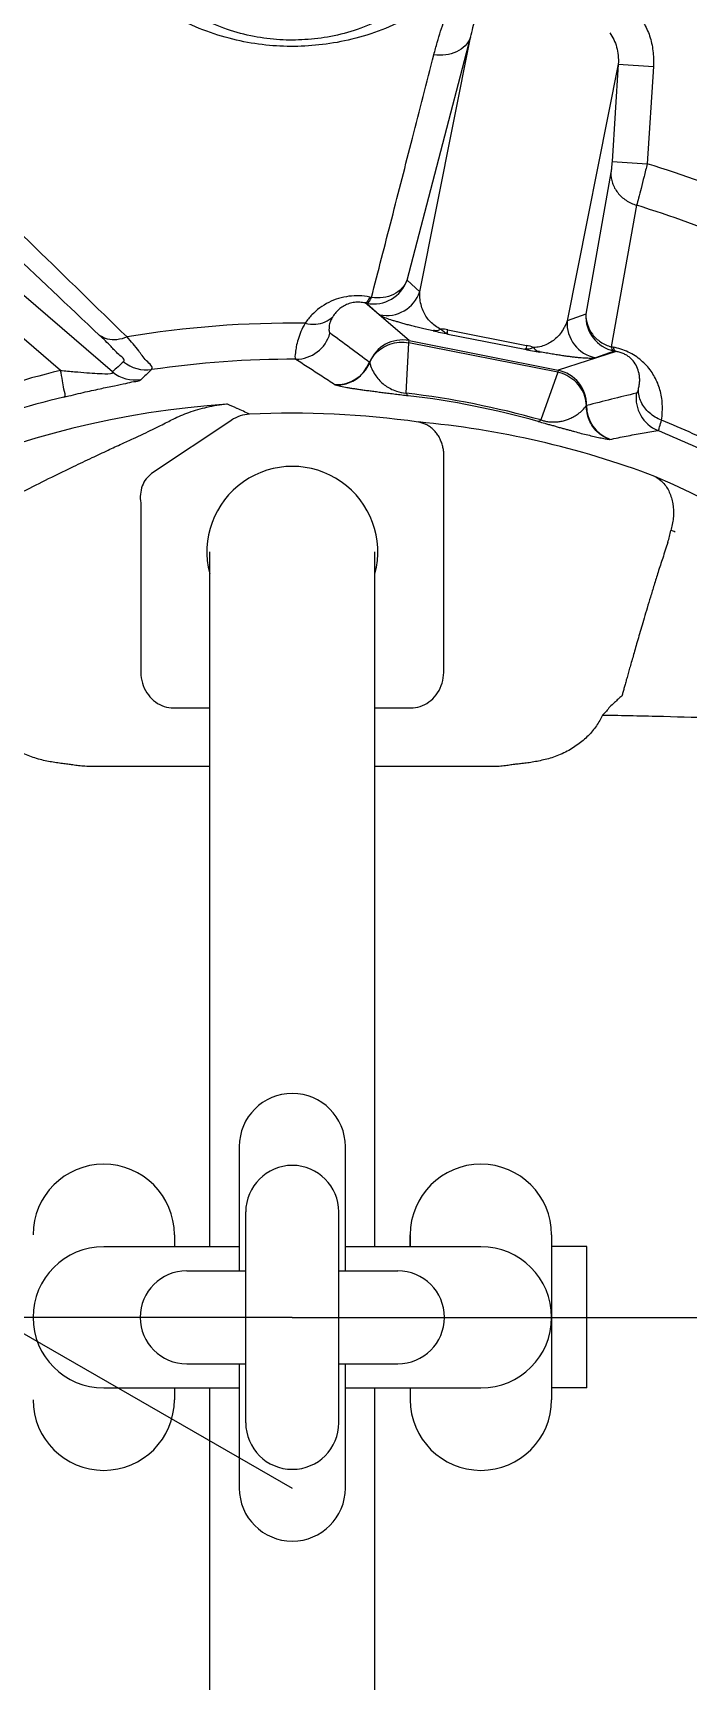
# Model space of a CAD drawing. Header units: millimetres. Extents: x 100 to 940, y 100 to 694.
# Drawn here: x 375.829 to 376.324, y 537.183 to 538.43 of the extents above; entities that cross this region are included whole.
import ezdxf

# ---------------------------------------------------------------- set-up
doc = ezdxf.new("R2010")
doc.units = ezdxf.units.MM
doc.linetypes.add('CENTER', pattern=[2, 1.25, -0.25, 0.25, -0.25])
doc.layers.add('CL', color=1, linetype='CENTER', lineweight=9)

msp = doc.modelspace()

# ---------------------------------------------------------------- linework, layer by layer
at = {"color": 2}
msp.add_line((354.4635, 549.7283), (376.0251, 537.3293), dxfattribs=at)
at = {"color": 9, "linetype": 'Continuous'}
for p, q in [((376.1119, 538.2428), (376.1598, 538.4263)), ((376.1215, 538.234), (376.1598, 538.4263)), ((376.2714, 538.4061), (376.2328, 538.2119)), ((376.2714, 538.4061), (376.2667, 538.3324)), ((376.2714, 538.4061), (376.298, 538.4044)), ((376.298, 538.4044), (376.2933, 538.3307)), ((376.2667, 538.3324), (376.2933, 538.3307)), ((376.2659, 538.3242), (376.2469, 538.217)), ((375.8892, 538.1734), (375.7448, 538.2978)), ((376.2853, 538.2994), (376.266, 538.1923)), ((375.8499, 538.1745), (375.7238, 538.2831)), ((376.1215, 538.234), (376.1119, 538.2428)), ((376.0849, 538.2296), (376.0836, 538.2299)), ((376.1135, 538.197), (376.0801, 538.2255)), ((376.0814, 538.2252), (376.0801, 538.2255)), ((376.091, 538.2164), (376.0814, 538.2252)), ((376.2469, 538.217), (376.2328, 538.2119)), ((376.1427, 538.2052), (376.2021, 538.1934)), ((376.1111, 538.1573), (376.1132, 538.1954)), ((376.1132, 538.1954), (376.1135, 538.197)), ((376.2257, 538.1731), (376.1132, 538.1954)), ((376.1135, 538.197), (376.226, 538.1746)), ((376.1427, 538.202), (376.2009, 538.1905)), ((376.2675, 538.192), (376.266, 538.1923)), ((376.0834, 538.1806), (376.0836, 538.1805)), ((376.2698, 538.1888), (376.226, 538.1746)), ((376.2684, 538.1891), (376.2542, 538.184)), ((376.2698, 538.1888), (376.2684, 538.1891)), ((376.2257, 538.1731), (376.213, 538.137)), ((376.226, 538.1746), (376.2257, 538.1731)), ((375.9834, 538.1457), (375.9832, 538.1458)), ((376.2473, 538.1479), (376.2475, 538.1479)), ((375.9793, 538.1369), (375.9188, 538.0965)), ((376.1396, 537.946), (376.1396, 538.109)), ((375.9105, 538.0743), (375.9105, 537.946)), ((376.3114, 538.0544), (376.3112, 538.0535)), ((375.9627, 537.5119), (375.9627, 538.0373)), ((376.0874, 537.5119), (376.0874, 538.0373)), ((375.9336, 537.9194), (375.9627, 537.9194)), ((376.0874, 537.9194), (376.1165, 537.9194)), ((375.9627, 537.8749), (375.8739, 537.8749)), ((376.1762, 537.8749), (376.0874, 537.8749)), ((375.985, 537.5876), (375.985, 537.4936)), ((376.0651, 537.5876), (376.0651, 537.4936)), ((375.9899, 537.3787), (375.9899, 537.5381)), ((376.0602, 537.3787), (376.0602, 537.5381)), ((375.936, 537.5208), (375.936, 537.5119)), ((375.936, 537.5202), (375.936, 537.5119)), ((376.1141, 537.5119), (376.1141, 537.5208)), ((376.1141, 537.5202), (376.1141, 537.5119)), ((376.221, 537.5208), (376.221, 537.3961)), ((376.221, 537.5202), (376.221, 537.4584)), ((375.8826, 537.5119), (375.985, 537.5119)), ((376.0651, 537.5119), (376.1676, 537.5119)), ((376.2477, 537.5119), (376.221, 537.5119)), ((376.2477, 537.405), (376.2477, 537.5119)), ((375.9453, 537.4936), (375.9899, 537.4936)), ((376.0602, 537.4936), (376.1048, 537.4936)), ((376.0251, 537.4584), (375.4907, 537.4584)), ((376.0251, 537.4584), (376.5594, 537.4584)), ((375.9453, 537.4232), (375.9899, 537.4232)), ((375.985, 537.4232), (375.985, 537.3293)), ((376.0602, 537.4232), (376.1048, 537.4232)), ((376.0651, 537.4232), (376.0651, 537.3293)), ((375.8826, 537.405), (375.985, 537.405)), ((375.936, 537.405), (375.936, 537.3961)), ((375.9627, 536.8795), (375.9627, 537.405)), ((376.0651, 537.405), (376.1676, 537.405)), ((376.0874, 536.8795), (376.0874, 537.405)), ((376.1141, 537.405), (376.1141, 537.3961)), ((376.1141, 537.405), (376.1141, 537.3961)), ((376.2477, 537.405), (376.221, 537.405))]:
    msp.add_line(p, q, dxfattribs=at)
for points in [[(376.0574, 538.1637), (376.0574, 538.1636), (376.0574, 538.1636), (376.0575, 538.1636), (376.0575, 538.1636), (376.0576, 538.1636), (376.0576, 538.1635)], [(376.1127, 538.1554), (376.1125, 538.1555), (376.1123, 538.1556), (376.1121, 538.1557), (376.1119, 538.1559), (376.1118, 538.1561), (376.1116, 538.1564), (376.1114, 538.1566), (376.1113, 538.1569), (376.1111, 538.1573)], [(376.2108, 538.1359), (376.211, 538.1359), (376.2112, 538.1359), (376.2115, 538.136), (376.2117, 538.1361), (376.2119, 538.1362), (376.2122, 538.1363), (376.2125, 538.1365), (376.2127, 538.1368), (376.213, 538.137)], [(376.2648, 538.1223), (376.2649, 538.1223), (376.2649, 538.1223), (376.265, 538.1223), (376.265, 538.1223), (376.265, 538.1223), (376.2651, 538.1223)]]:
    msp.add_lwpolyline(points, dxfattribs=at)
for centre, radius, start, end in [((376.0251, 537.4584), 1.0964, 60.2229, 74.3215), ((376.0251, 537.4584), 1.0697, 60.2229, 74.3215), ((376.0251, 537.4584), 0.9126, 62.0928, 72.9072), ((376.0251, 537.4584), 0.8803, 62.1974, 72.8027), ((376.0866, 538.2515), 0.0267, 258.868, 341.1186), ((376.0962, 538.2427), 0.0267, 258.8679, 341.1186), ((376.2736, 538.2153), 0.0267, 176.3814, 258.6321), ((376.0251, 537.4584), 0.7518, 89.2601, 99.5594), ((377.0054, 542.2241), 4.1136, 257.7337, 257.8938), ((376.1371, 538.1771), 0.0286, 78.7442, 89.7028), ((376.2594, 538.2102), 0.0267, 176.3814, 258.6321), ((376.0278, 538.2097), 0.0267, 269.8994, 344.5866), ((374.3764, 535.8975), 2.8507, 53.2148, 53.9599), ((376.1083, 538.1708), 0.0267, 78.8791, 158.5115), ((376.1965, 538.1653), 0.0286, 67.7972, 78.7558), ((376.4466, 537.5729), 0.8193, 132.0724, 132.8682), ((375.9148, 538.2015), 0.0267, 230.0023, 278.3543), ((376.0251, 537.4584), 0.7245, 89.7854, 98.4428), ((376.0585, 538.1904), 0.0267, 267.4914, 338.5359), ((376.94, 542.2195), 4.0963, 259.6057, 259.7665), ((376.0257, 537.4575), 0.7382, 103.7737, 117.8142), ((375.9064, 538.1939), 0.0267, 230.002, 279.0763), ((376.4577, 537.5977), 0.7899, 133.0354, 133.8404), ((376.2207, 538.1484), 0.0267, 358.9885, 78.6209), ((376.0316, 537.4913), 0.6707, 74.309, 83.1909), ((376.0365, 537.5158), 0.6441, 74.2949, 83.2051), ((376.9828, 535.2567), 2.9833, 103.5271, 104.2691), ((376.3115, 538.1538), 0.0267, 172.629, 247.5015), ((376.0251, 537.4584), 0.6924, 94.0885, 170.4017), ((376.0218, 537.4633), 0.7115, 103.768, 117.8125), ((375.7679, 537.666), 0.5259, 65.8307, 66.728), ((375.7659, 537.6614), 0.5309, 64.6907, 65.812), ((376.0251, 537.4584), 0.6837, 81.9987, 92.7029), ((376.2742, 538.1475), 0.0267, 178.964, 250.0087), ((375.9941, 538.1147), 0.0267, 92.7993, 123.848), ((376.0583, 537.4568), 0.6815, 69.303, 84.7839), ((376.0251, 537.4584), 0.7336, 63.5983, 67.6479), ((376.0251, 537.4584), 0.7253, 63.616, 67.6153), ((376.0251, 538.0373), 0.0646, 345.2027, 194.7973), ((376.0251, 537.4584), 0.6924, 274.0885, 66.6837), ((376.2412, 538.067), 0.0713, 341.5041, 349.1148), ((376.0023, 537.2562), 0.8551, 68.586, 68.8177), ((376.0251, 537.5876), 0.0401, 0, 180), ((375.8826, 537.5208), 0.0534, 0, 180), ((376.0251, 537.5381), 0.0352, 0, 180), ((376.1676, 537.5208), 0.0534, 0, 180), ((375.8826, 537.4584), 0.0534, 90, 270), ((376.1676, 537.4584), 0.0534, 270, 90), ((375.9453, 537.4584), 0.0352, 90, 270), ((376.1048, 537.4584), 0.0352, 270, 90), ((375.8826, 537.3961), 0.0534, 180, 0), ((376.1676, 537.3961), 0.0534, 180, 0), ((376.0251, 537.3787), 0.0352, 180, 0), ((376.0251, 537.3293), 0.0401, 180, 0)]:
    msp.add_arc(centre, radius, start, end, dxfattribs=at)
for points, start_tangent, end_tangent in [([(376.1547, 538.4717), (376.1355, 538.4555), (376.1147, 538.4423), (376.0927, 538.432), (376.0701, 538.4249), (376.0479, 538.4209), (376.0265, 538.4195), (376.0051, 538.4205), (375.983, 538.4242), (375.9604, 538.4309), (375.9382, 538.4408), (375.9172, 538.4537), (375.8977, 538.4695), (375.8801, 538.4886), (375.8647, 538.5111)], (-0.717576, -0.69648), (-0.500517, 0.865727)), ([(376.1599, 538.5042), (376.1463, 538.4837), (376.1305, 538.4664), (376.1131, 538.4521), (376.0942, 538.4408), (376.0742, 538.4324), (376.0541, 538.427), (376.0346, 538.4246), (376.0157, 538.4245), (375.9962, 538.427), (375.976, 538.4324), (375.9561, 538.4407), (375.9371, 538.4521), (375.9196, 538.4664), (375.9039, 538.4837), (375.8902, 538.5042)], (-0.48449, -0.874797), (-0.48449, 0.874797)), ([(376.1321, 538.4132), (376.1346, 538.4225), (376.1372, 538.431), (376.1399, 538.4389), (376.1427, 538.4463), (376.1456, 538.4534), (376.1486, 538.46), (376.1517, 538.4661), (376.1547, 538.4717)], (0.249283, 0.968431), (0.489512, 0.871997)), ([(376.1598, 538.4263), (376.1616, 538.4339), (376.1635, 538.4408), (376.1654, 538.4473), (376.1672, 538.4533), (376.1692, 538.4591), (376.1711, 538.4645), (376.173, 538.4696), (376.1749, 538.4742)], (0.230604, 0.973048), (0.390506, 0.9206)), ([(376.2842, 538.4464), (376.2905, 538.4376), (376.2951, 538.4274), (376.2976, 538.4162), (376.298, 538.4044)], (0.657536, -0.753423), (-0.064238, -0.997935)), ([(376.265, 538.4297), (376.268, 538.4247), (376.2702, 538.419), (376.2713, 538.4127), (376.2714, 538.4061)], (0.609887, -0.792488), (-0.079586, -0.996828)), ([(376.1598, 538.4263), (376.1557, 538.42), (376.1492, 538.4154), (376.141, 538.413), (376.1321, 538.4132)], (-0.357071, -0.934077), (-0.98737, 0.158434)), ([(375.8794, 538.201), (375.8085, 538.2682), (375.7343, 538.339), (375.655, 538.415)], (-0.726635, 0.687024), (-0.721554, 0.692358)), ([(375.9002, 538.1998), (375.8308, 538.2674), (375.7578, 538.3385), (375.6795, 538.4149)], (-0.717128, 0.696941), (-0.715705, 0.698403)), ([(376.0849, 538.2296), (376.1002, 538.2891), (376.1159, 538.3502), (376.1321, 538.4132)], (0.248088, 0.968737), (0.249284, 0.96843)), ([(376.2667, 538.3324), (376.2663, 538.3275), (376.2659, 538.3242)], (-0.064069, -0.997945), (-0.174125, -0.984723)), ([(376.2933, 538.3307), (376.2909, 538.321), (376.2887, 538.3121), (376.2868, 538.3047), (376.2853, 538.2994)], (-0.235885, -0.971781), (-0.266619, -0.963802)), ([(376.2659, 538.3242), (376.267, 538.3162), (376.271, 538.3089), (376.2773, 538.3031), (376.2853, 538.2994)], (-0.039901, -0.999204), (0.961699, -0.274107)), ([(376.1119, 538.2428), (376.1079, 538.2366), (376.1016, 538.232), (376.0937, 538.2296), (376.0849, 538.2296)], (-0.357881, -0.933767), (-0.990735, 0.135808)), ([(376.0836, 538.2299), (376.0757, 538.2309), (376.0679, 538.2305), (376.0601, 538.2289), (376.0526, 538.2259), (376.0458, 538.2217), (376.0399, 538.2165), (376.0348, 538.2102)], (-0.97908, 0.203474), (-0.569226, -0.822181)), ([(376.0836, 538.2299), (376.0823, 538.2275), (376.0801, 538.2255)], (-0.428586, -0.903501), (-0.999406, 0.034457)), ([(376.0814, 538.2252), (376.0836, 538.2272), (376.0849, 538.2296)], (0.999485, -0.032078), (0.425648, 0.904889)), ([(376.1373, 538.2057), (376.133, 538.2082), (376.1295, 538.2112), (376.1267, 538.2146), (376.1244, 538.2185), (376.1227, 538.2231), (376.1216, 538.2283), (376.1214, 538.231), (376.1215, 538.234)], (-0.912215, 0.409713), (0.067402, 0.997726)), ([(376.0801, 538.2255), (376.076, 538.226), (376.072, 538.2259), (376.068, 538.225), (376.0643, 538.2234), (376.0609, 538.2212), (376.058, 538.2184), (376.0556, 538.2151)], (-0.978412, 0.206664), (-0.522079, -0.852897)), ([(376.2469, 538.217), (376.2481, 538.2091), (376.2519, 538.2018), (376.2581, 538.196), (376.266, 538.1923)], (-0.039683, -0.999212), (0.956967, -0.290195)), ([(376.0348, 538.2102), (376.0316, 538.2039), (376.0295, 538.1979), (376.0281, 538.1924), (376.0274, 538.1878), (376.0278, 538.183)], (-0.49623, -0.868191), (0.794137, -0.607739)), ([(376.0348, 538.2102), (376.0428, 538.2095), (376.05, 538.2112), (376.0556, 538.2151)], (0.972032, -0.234846), (0.674518, 0.738259)), ([(376.0556, 538.2151), (376.0542, 538.2124), (376.0533, 538.2097), (376.0528, 538.2051), (376.0536, 538.2026)], (-0.522121, -0.852872), (0.808569, -0.588401)), ([(376.1315, 538.2045), (376.1268, 538.2055), (376.1224, 538.2065), (376.1183, 538.2075), (376.1146, 538.2084), (376.1111, 538.2093), (376.1079, 538.2102), (376.1049, 538.2111), (376.1021, 538.2119), (376.0995, 538.2127), (376.095, 538.2143), (376.091, 538.2164)], (-0.977169, 0.212464), (-0.738727, 0.674005)), ([(376.1373, 538.2057), (376.1334, 538.2044), (376.132, 538.205)], (-0.871897, -0.489689), (-0.782793, 0.622282)), ([(376.1427, 538.202), (376.14, 538.2033), (376.1373, 538.2057)], (-0.964085, 0.265593), (-0.665519, 0.746381)), ([(376.1427, 538.202), (376.1427, 538.2052)], (-0.848926, 0.528512), (0.19523, 0.980757)), ([(376.2328, 538.2119), (376.2317, 538.2091), (376.2304, 538.2066), (376.2275, 538.2022), (376.2241, 538.1986), (376.2205, 538.1959), (376.2166, 538.1938), (376.2122, 538.1924), (376.2073, 538.1918)], (-0.319531, -0.947576), (-0.999584, -0.028833)), ([(375.9002, 538.1998), (375.8926, 538.1977), (375.8854, 538.1981), (375.8794, 538.201)], (-0.917025, -0.398831), (-0.794942, 0.606686)), ([(375.8976, 538.1811), (375.894, 538.1865), (375.8881, 538.1925), (375.8794, 538.201)], (0.739291, 0.673386), (-0.726626, 0.687033)), ([(375.9187, 538.1751), (375.9149, 538.1818), (375.909, 538.1893), (375.9002, 538.1998)], (0.660182, 0.751106), (-0.652015, 0.758206)), ([(376.0836, 538.1805), (376.0872, 538.1864), (376.0924, 538.1911), (376.0988, 538.1943), (376.1059, 538.1958), (376.1132, 538.1954)], (0.402376, 0.915475), (0.983932, -0.178545)), ([(376.2021, 538.1934), (376.2009, 538.1905)], (-0.19495, -0.980813), (-0.986499, -0.16377)), ([(376.266, 538.1923), (376.2676, 538.1895), (376.2683, 538.1895)], (0.305845, -0.952081), (0.992224, 0.124464)), ([(376.3041, 538.1369), (376.3047, 538.1431), (376.3047, 538.149), (376.3041, 538.1545), (376.3029, 538.1598), (376.3012, 538.1648), (376.2989, 538.1695), (376.2962, 538.1739), (376.2928, 538.1781), (376.2888, 538.182), (376.2841, 538.1855), (376.2789, 538.1883), (376.2734, 538.1905), (376.2675, 538.192)], (0.158234, 0.987402), (-0.983072, 0.183221)), ([(376.2675, 538.192), (376.2689, 538.1894), (376.2697, 538.1894)], (0.311137, -0.950365), (0.978247, 0.207441)), ([(376.0278, 538.183), (376.0375, 538.1767), (376.0474, 538.1703), (376.0574, 538.1637)], (0.844953, -0.53484), (0.829611, -0.558341)), ([(376.0576, 538.1635), (376.0684, 538.1653), (376.0775, 538.1713), (376.0836, 538.1805)], (0.999082, -0.042832), (0.36462, 0.931157)), ([(376.0836, 538.1805), (376.0843, 538.1779), (376.0864, 538.1733), (376.089, 538.1693), (376.092, 538.1659), (376.0954, 538.163), (376.0992, 538.1607), (376.1037, 538.1588), (376.1111, 538.1573)], (0.250815, -0.968035), (0.998333, -0.05772)), ([(376.2073, 538.1918), (376.204, 538.1906), (376.2009, 538.1905)], (-0.900497, -0.434863), (-0.992343, 0.123511)), ([(376.2073, 538.1918), (376.2105, 538.1891), (376.212, 538.1891)], (0.617942, -0.786224), (0.961324, 0.27542)), ([(376.2542, 538.184), (376.2515, 538.1836), (376.2474, 538.1837), (376.2421, 538.184), (376.2392, 538.1843), (376.2361, 538.1847), (376.2328, 538.1851), (376.2293, 538.1856), (376.2255, 538.1862), (376.2214, 538.1868), (376.217, 538.1876), (376.2122, 538.1884)], (-0.940398, -0.340075), (-0.984083, 0.17771)), ([(376.2866, 538.1602), (376.2873, 538.1635), (376.2876, 538.1665), (376.2875, 538.1694), (376.2871, 538.1721), (376.2855, 538.1772), (376.2827, 538.1817), (376.2807, 538.1837), (376.2784, 538.1855), (376.2758, 538.1869), (376.2729, 538.1881), (376.2698, 538.1888)], (0.255093, 0.966917), (-0.984062, 0.177827)), ([(375.8525, 538.1543), (375.8525, 538.1604), (375.8515, 538.1667), (375.8499, 538.1745)], (0.851161, 0.524905), (-0.215827, 0.976432)), ([(375.8499, 538.1745), (375.8606, 538.1735), (375.8699, 538.1727), (375.8775, 538.1722), (375.8833, 538.172), (375.8892, 538.1734)], (0.995608, -0.093618), (-0.594836, 0.803847)), ([(375.8525, 538.1543), (375.867, 538.1578), (375.8798, 538.1606), (375.8907, 538.1629), (375.8993, 538.1647), (375.9053, 538.166), (375.9106, 538.1675)], (0.971251, 0.238056), (0.716077, 0.698022)), ([(376.2473, 538.1479), (376.2462, 538.1548), (376.2432, 538.1611), (376.2385, 538.1665), (376.2326, 538.1706), (376.2257, 538.1731)], (-0.02141, 0.999771), (-0.977361, 0.21158)), ([(376.0576, 538.1635), (376.0615, 538.1625), (376.0664, 538.1616), (376.0691, 538.1611), (376.0721, 538.1607), (376.0752, 538.1602), (376.0785, 538.1597), (376.082, 538.1593), (376.0857, 538.1588), (376.0896, 538.1583), (376.0937, 538.1577), (376.0982, 538.1572), (376.103, 538.1566), (376.1078, 538.156), (376.1127, 538.1554)], (0.952312, -0.305126), (0.992917, -0.118807)), ([(376.285, 538.1572), (376.2866, 538.1602)], (0.9722, 0.23415), (0.255111, 0.966912)), ([(376.3041, 538.1369), (376.2949, 538.1424), (376.2887, 538.1506), (376.2866, 538.1602)], (-0.940497, 0.339802), (0.006778, 0.999977)), ([(375.935, 538.1376), (375.947, 538.1427), (375.9606, 538.1467), (375.9757, 538.1491)], (0.893925, 0.448216), (0.995528, 0.094465)), ([(376.213, 538.137), (376.2156, 538.1363), (376.2187, 538.1357), (376.2219, 538.1355), (376.2251, 538.1356), (376.2283, 538.136), (376.2315, 538.1368), (376.2347, 538.138), (376.2379, 538.1396), (376.2411, 538.1417), (376.2443, 538.1444), (376.2473, 538.1479)], (0.944364, -0.328902), (0.602162, 0.798374)), ([(376.2648, 538.1223), (376.2555, 538.1281), (376.2494, 538.1372), (376.2473, 538.1479)], (-0.939423, 0.34276), (0.019473, 0.99981)), ([(375.9126, 538.1265), (375.9195, 538.1299), (375.9255, 538.1328), (375.9306, 538.1354), (375.935, 538.1376)], (0.898034, 0.439926), (0.893898, 0.448271)), ([(376.1396, 538.109), (376.1396, 538.1121), (376.1391, 538.1154), (376.1383, 538.1186), (376.1371, 538.1218), (376.1355, 538.1249), (376.1335, 538.1276), (376.1313, 538.13), (376.1288, 538.132), (376.1261, 538.1336), (376.1232, 538.1347), (376.1202, 538.1355)], (0.022311, 0.999751), (-0.987764, 0.155958)), ([(376.2108, 538.1359), (376.2158, 538.1345), (376.2186, 538.1337), (376.2216, 538.1329), (376.2246, 538.1321), (376.2275, 538.1312), (376.2303, 538.1305), (376.2331, 538.1297), (376.2357, 538.129), (376.2383, 538.1283), (376.2435, 538.1269), (376.2484, 538.1257), (376.2531, 538.1245), (376.2575, 538.1236), (376.2615, 538.1228), (376.2648, 538.1223)], (0.962675, -0.270661), (0.996592, -0.082492)), ([(376.3013, 538.1291), (376.3026, 538.1317), (376.3041, 538.1369)], (0.942193, 0.335071), (0.224787, 0.974408)), ([(375.8023, 538.0729), (375.8243, 538.0843), (375.8433, 538.0938), (375.8598, 538.1018), (375.8739, 538.1085), (375.8859, 538.1142), (375.8962, 538.119), (375.905, 538.123), (375.9126, 538.1265)], (0.883845, 0.46778), (0.909425, 0.415868)), ([(376.2651, 538.1223), (376.2774, 538.1248), (376.2894, 538.127), (376.3013, 538.1291)], (0.980129, 0.198362), (0.985482, 0.16978)), ([(375.9188, 538.0965), (375.9146, 538.0924), (375.9117, 538.0871), (375.9103, 538.0809), (375.9105, 538.0743)], (-0.811842, -0.583877), (0.138404, -0.990376)), ([(376.2991, 538.0943), (376.3052, 538.0897), (376.31, 538.0825), (376.3126, 538.0736), (376.3131, 538.064), (376.3114, 538.0544)], (0.892715, -0.450622), (-0.266808, -0.96375)), ([(376.3088, 538.0444), (376.305, 538.0326), (376.3015, 538.0219), (376.2985, 538.0121), (376.2957, 538.0031), (376.2932, 537.9948), (376.291, 537.9872), (376.2889, 537.9802), (376.287, 537.9737), (376.2853, 537.9678), (376.2837, 537.9623), (376.2823, 537.9572), (376.2809, 537.9525), (376.2797, 537.9482), (376.2786, 537.9442), (376.2775, 537.9405), (376.2766, 537.937), (376.2757, 537.9339), (376.2749, 537.9309), (376.2741, 537.9282)], (-0.316401, -0.948626), (-0.267389, -0.963589)), ([(375.9105, 537.946), (375.9118, 537.938), (375.9152, 537.9307), (375.9203, 537.9249), (375.9266, 537.921), (375.9336, 537.9194)], (0.037857, -0.999283), (0.998746, -0.050065)), ([(376.1165, 537.9194), (376.1235, 537.921), (376.1298, 537.9249), (376.1349, 537.9307), (376.1383, 537.938), (376.1396, 537.946)], (0.998746, 0.050065), (0.037857, 0.999283)), ([(376.265, 537.92), (376.2625, 537.9168), (376.2595, 537.9139)], (-0.673081, -0.739569), (-0.72624, -0.687441)), ([(376.2741, 537.9282), (376.2714, 537.926), (376.2686, 537.9233), (376.265, 537.92)], (-0.804875, -0.593444), (-0.678146, -0.734927)), ([(375.8739, 537.8749), (375.8684, 537.8751), (375.8635, 537.8755), (375.8593, 537.8762), (375.8554, 537.8767), (375.8513, 537.8772), (375.8468, 537.8778), (375.842, 537.8786), (375.837, 537.8796), (375.8319, 537.881), (375.8268, 537.8827), (375.8216, 537.8848), (375.8165, 537.8874), (375.8118, 537.8903), (375.8074, 537.8935), (375.8035, 537.897), (375.7999, 537.9007), (375.7968, 537.9045), (375.7941, 537.9086), (375.7918, 537.9128)], (-0.999998, 0.002109), (-0.443354, 0.896347)), ([(376.2595, 537.9139), (376.2574, 537.9098), (376.2549, 537.9058), (376.252, 537.9019), (376.2487, 537.8982), (376.2449, 537.8947), (376.2408, 537.8915), (376.2364, 537.8885), (376.2315, 537.8858), (376.2263, 537.8835), (376.2212, 537.8816), (376.2161, 537.8802), (376.2112, 537.8791), (376.2064, 537.8782), (376.2018, 537.8775), (376.1976, 537.877), (376.1938, 537.8766), (376.1901, 537.8761), (376.1861, 537.8755), (376.1814, 537.875), (376.1762, 537.8749)], (-0.414151, -0.910208), (-0.999999, -0.001693)), ([(376.2595, 537.9139), (376.3057, 537.9129), (376.3472, 537.9117), (376.3846, 537.91), (376.4182, 537.9078), (376.4486, 537.9049)], (0.999862, -0.016606), (0.993292, -0.115632))]:
    msp.add_spline(points, degree=3, dxfattribs=dict(at, start_tangent=start_tangent, end_tangent=end_tangent))
at = {"layer": 'CL'}
msp.add_line((374.2631, 537.4584), (377.6223, 537.4584), dxfattribs=at)

doc.saveas('drawing.dxf')
